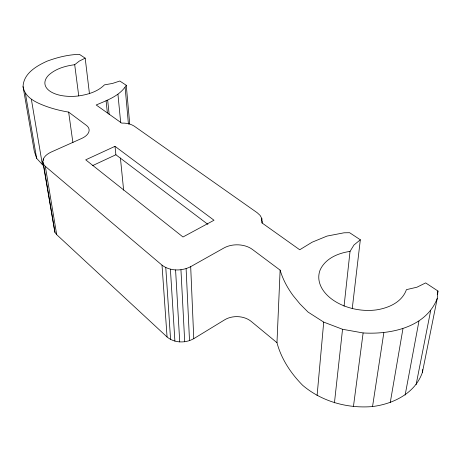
<?xml version="1.0" encoding="UTF-8"?>
<svg xmlns="http://www.w3.org/2000/svg" width="461" height="461" viewBox="0 0 461 461"><rect width="100%" height="100%" fill="white"/><g stroke="black" fill="none" stroke-linecap="round" stroke-linejoin="round"><path stroke-width="0.69" d="M261.71 221.228L261.779 218.376L260.073 215.368L257.215 212.74L134.128 126.072C130.434 123.773 125.991 122.903 121.681 123.116L96.193 104.987C107.125 100.291 119.808 95.911 126.262 85.273L119.825 81.027L112.513 83.435L104.44 84.876C97.427 91.923 87.44 94.701 77.857 96.032A31.475 15.737 -6.4 0 1 49.702 91.019A31.475 15.737 -6.4 0 1 48.682 75.114C55.781 68.631 65.37 65.946 74.699 64.713L79.206 61.14L85.187 58.161L89.463 93.762M262.171 223.003L261.779 218.376M262.205 221.574L261.842 222.824L299.719 249.77L312.109 242.215L326.999 236.084L344.021 232.799L349.611 232.707L360.329 239.783L353.95 245.027L350.032 251.401C338.207 253.118 325.575 258.327 320.222 269.76A44.469 29.377 8.1 0 0 332.462 299.627A44.469 29.377 8.1 0 0 376.239 309.919C388.548 308.063 401.998 302.237 406.435 289.646L416.957 287.203L425.659 282.91L437.95 291.018L437.241 298.48L422.426 372.281C415.24 393.279 393.308 403.934 372.546 406.55C347.617 408.665 321.916 401.652 302.698 385.344A132.999 91.474 12.4 0 1 276.975 342.696L280.127 270.146L252.369 249.401A20.405 13.576 0.5 0 0 223.937 247.989L190.687 266.665C181.818 271.247 170.167 271.31 162.018 265.15L45.322 166.34L43.478 164.116L42.787 161.598C43 156.936 47.235 153.957 51.073 152.113L81.603 138.484A16.74 9.105 -7.1 0 0 86.397 125.369L68.649 112.104A98.867 48.399 -5.1 0 1 44.279 105.638C35.278 102.163 24.756 97.208 23.05 86.605C23.557 73.46 36.419 66.021 47.074 61.169C57.452 57.337 68.326 54.605 79.43 54.358L85.187 58.161M317.099 395.526L323.714 322.106L308.081 312.091L300.053 304.041L293.225 295.737A143.025 90.091 10 0 1 280.127 270.146M422.426 372.281L422.714 369.532M344.056 306.202L350.032 251.401M334.444 402.845L342.54 329.281L323.714 322.106M352.239 308.64L360.329 239.783M353.426 406.642L363.124 332.951C390.888 334.611 425.999 327.443 437.241 298.48M372.546 406.55L383.829 332.761M390.254 402.568L402.949 328.705M405.144 395.054L418.951 321.15M416.11 384.658L430.632 310.777M437.247 294.533L437.95 291.018M42.787 161.598L54.934 232.35L56.709 234.672L167.061 336.968C174.414 343.18 185.587 343.336 193.77 338.668L224.691 319.801A19.005 13.836 1.4 0 1 251.193 321.403L276.975 342.696M92.632 165.603L115.884 154.763L207.888 224.369M115.014 146.327L85.711 159.823L182.988 236.989L214.002 220.249L115.014 146.327L115.884 154.763M342.54 329.281L363.124 332.951M43.565 165.309L42.4 164.646L36.632 158.302L34.281 151.145L23.05 86.605M43.565 165.349L42.4 164.646L31.377 99.38M25.401 93.387L36.632 158.302M43.288 158.964L43.524 160.382M43.478 164.116L54.934 232.35M45.322 166.34L56.709 234.672M68.649 112.104L72.913 142.685M74.699 64.713L78.727 95.842M107.667 100.164L109.176 114.472M106.076 100.734L107.378 112.899M120.419 157.99L123.629 190.134M117.941 94.269L120.701 122.782M126.262 85.273L129.714 123.94M125.127 87.492L128.429 124.072M162.018 265.15L167.061 336.968M165.776 267.559L170.576 339.434M170.403 269.201L174.898 341.134M175.583 269.95L179.721 341.929M180.948 269.76L184.711 341.762M186.106 268.636L189.506 340.65M190.687 266.665L193.77 338.668"/></g></svg>
